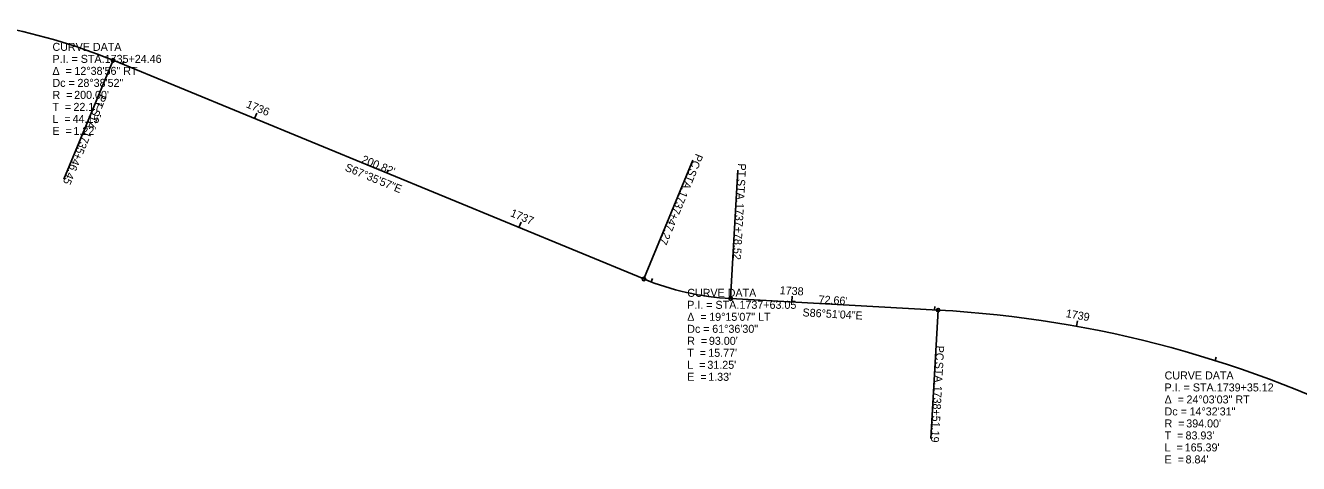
# Model space of a CAD drawing. Extents: x 144927 to 146737, y 332378 to 333203.
# Drawn here: x 145848.7 to 146293.9, y 332624.9 to 332778.2 of the extents above; entities that cross this region are included whole.
import ezdxf

# ---------------------------------------------------------------- set-up
doc = ezdxf.new("R2010")
doc.units = 0
for name, color, linetype in [('116570_BR005 - Design$0$RW_P_Fee_RW', 7, 'Continuous'), ('MD_P_GRADE_BREAK', 7, 'Continuous'), ('PV_P_Curb', 7, 'Continuous'), ('RW_P_Esmt_SH', 7, 'Continuous'), ('RW_P_Prelim_RW', 7, 'Continuous'), ('RW_P_Text', 7, 'Continuous')]:
    doc.layers.add(name, color=color, linetype=linetype)

msp = doc.modelspace()

# ---------------------------------------------------------------- linework, layer by layer
at = {"layer": '116570_BR005 - Design$0$RW_P_Fee_RW'}
for p, q in [((145879.31, 332766.01), (145862.17, 332724.41)), ((146064.98, 332689.48), (146082.13, 332731.09)), ((146095.32, 332682.61), (146097.79, 332727.54)), ((146167.87, 332678.61), (146165.4, 332633.68))]:
    msp.add_line(p, q, dxfattribs=at)
for centre in [(145879.31, 332766.01), (146064.98, 332689.48), (146095.32, 332682.61), (146167.87, 332678.61)]:
    msp.add_circle(centre, 0.6, dxfattribs=at)
at = {"layer": 'MD_P_GRADE_BREAK'}
for p, q in [((145879.31, 332766.01), (146064.98, 332689.48)), ((146095.32, 332682.61), (146167.87, 332678.61))]:
    msp.add_line(p, q, dxfattribs=at)
for centre, radius, start, end in [((145803.1, 332581.11), 200, 67.5992, 80.2482), ((146100.42, 332775.47), 93, 247.5992, 266.8511), ((146146.23, 332285.21), 394, 62.8002, 86.8511)]:
    msp.add_arc(centre, radius, start, end, dxfattribs=at)
at = {"layer": 'RW_P_Prelim_RW'}
for p, q in [((145882.6, 332764.66), (145883.05, 332765.77)), ((145928.82, 332745.61), (145929.58, 332747.46)), ((145975.05, 332726.55), (145975.51, 332727.66)), ((146021.28, 332707.5), (146022.04, 332709.35)), ((146067.52, 332688.48), (146067.94, 332689.6)), ((146116.76, 332681.43), (146116.87, 332683.42)), ((146166.68, 332678.68), (146166.75, 332679.88)), ((146216.32, 332672.92), (146216.67, 332674.89)), ((146264.83, 332660.94), (146265.19, 332662.08))]:
    msp.add_line(p, q, dxfattribs=at)

# ---------------------------------------------------------------- texts
at = {"layer": '116570_BR005 - Design$0$RW_P_Fee_RW'}
for s, rotation, p in [('PT', 247.5992, (145874.58, 332754.42)), (' STA. ', 247.5992, (145872.9, 332750.34)), ('1735+46.45', 247.5992, (145869.3, 332741.6)), ('PC', 247.5992, (146083.19, 332733.55)), (' STA. ', 247.5992, (146081.44, 332729.31)), ('PT', 266.8511, (146097.96, 332729.99)), (' STA. ', 266.8511, (146097.72, 332725.58)), ('1737+47.27', 247.5992, (146077.84, 332720.57)), ('1737+78.52', 266.8511, (146097.2, 332716.14)), ('PC', 266.8511, (146167.23, 332666.21)), (' STA. ', 266.8511, (146166.98, 332661.63)), ('1738+51.19', 266.8511, (146166.46, 332652.2))]:
    msp.add_text(s, height=2.8, rotation=rotation, dxfattribs=at).set_placement(p)
at = {"layer": 'PV_P_Curb'}
for s, p in [('CURVE DATA', (145858.14, 332769.32)), ('P.I. = STA. ', (145858.14, 332765.12)), ('1735+24.46', (145876.41, 332765.12)), ('Δ  = ', (145858.14, 332760.92)), ('12°38\'56" RT', (145865.82, 332760.92)), ('Dc = ', (145858.14, 332756.72)), ('28°38\'52"', (145866.88, 332756.72)), ('R  = ', (145858.14, 332752.52)), ("200.00'", (145865.73, 332752.52)), ('T  = ', (145858.14, 332748.32)), ("22.17'", (145865.48, 332748.32)), ('L  = ', (145858.14, 332744.12)), ("44.15'", (145865.18, 332744.12)), ('E  = ', (145858.14, 332739.92)), ("1.22'", (145865.48, 332739.92)), ('CURVE DATA', (146080.15, 332683.24)), ('P.I. = STA. ', (146080.15, 332679.04)), ('1737+63.05', (146098.42, 332679.04)), ('Δ  = ', (146080.15, 332674.84)), ('19°15\'07" LT', (146087.83, 332674.84)), ('Dc = ', (146080.15, 332670.64)), ('61°36\'30"', (146088.89, 332670.64)), ('R  = ', (146080.15, 332666.44)), ("93.00'", (146087.73, 332666.44)), ('T  = ', (146080.15, 332662.24)), ("15.77'", (146087.49, 332662.24)), ('L  = ', (146080.15, 332658.04)), ("31.25'", (146087.19, 332658.04)), ('E  = ', (146080.15, 332653.84)), ("1.33'", (146087.49, 332653.84)), ('CURVE DATA', (146247.1, 332654.33)), ('P.I. = STA. ', (146247.1, 332650.13)), ('1739+35.12', (146265.36, 332650.13)), ('Δ  = ', (146247.1, 332645.93)), ('24°03\'03" RT', (146254.77, 332645.93)), ('Dc = ', (146247.1, 332641.73)), ('14°32\'31"', (146255.83, 332641.73)), ('R  = ', (146247.1, 332637.53)), ("394.00'", (146254.68, 332637.53)), ('T  = ', (146247.1, 332633.33)), ("83.93'", (146254.43, 332633.33)), ('L  = ', (146247.1, 332629.13)), ("165.39'", (146254.14, 332629.13)), ('E  = ', (146247.1, 332624.93)), ("8.84'", (146254.44, 332624.93))]:
    msp.add_text(s, height=2.8, dxfattribs=at).set_placement(p)
at = {"layer": 'RW_P_Esmt_SH'}
for s, rotation, p in [("200.82'", 337.5992, (145965.99, 332730.33)), ("72.66'", 356.8511, (146126.04, 332680.96))]:
    msp.add_text(s, height=2.8, rotation=rotation, dxfattribs=at).set_placement(p)
at = {"layer": 'RW_P_Prelim_RW'}
for s, rotation, p in [('1736', 337.5992, (145925.64, 332749.62)), ('1737', 337.5992, (146018.04, 332711.54)), ('1738', 356.8511, (146112.45, 332684.17)), ('1739', 349.7526, (146212.4, 332676.17))]:
    msp.add_text(s, height=2.8, rotation=rotation, dxfattribs=at).set_placement(p)
at = {"layer": 'RW_P_Text'}
for s, rotation, p in [('S67°35\'57"E', 337.5992, (145960.21, 332727.48)), ('S86°51\'04"E', 356.8511, (146120.41, 332676.42))]:
    msp.add_text(s, height=2.8, rotation=rotation, dxfattribs=at).set_placement(p)

doc.saveas('drawing.dxf')
